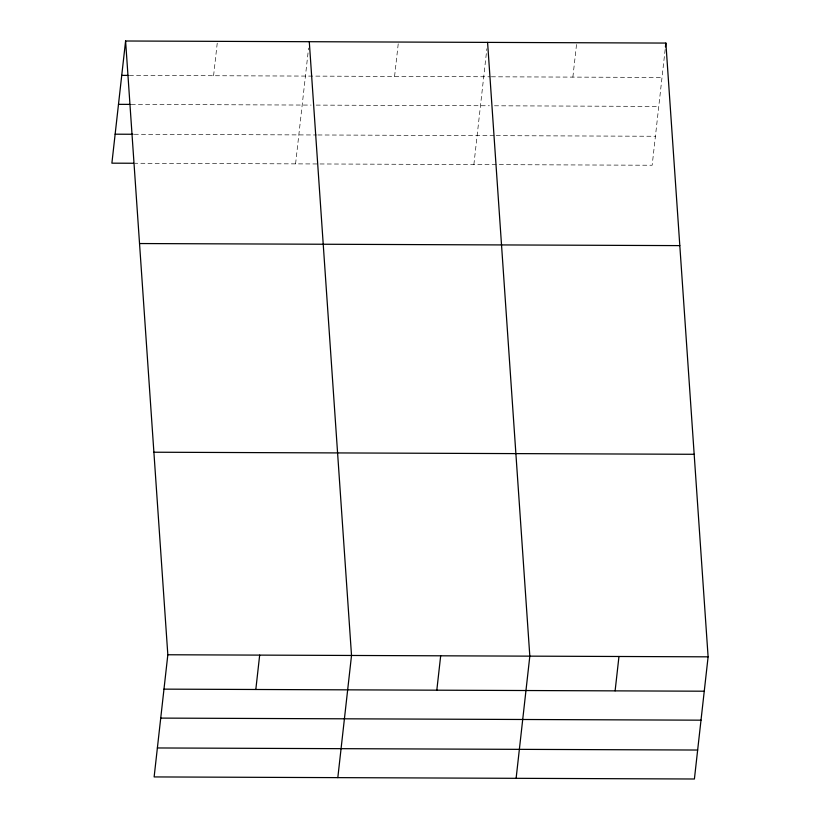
<?xml version="1.0" encoding="UTF-8"?>
<svg xmlns="http://www.w3.org/2000/svg" width="820" height="820" viewBox="0 0 820 820"><rect width="100%" height="100%" fill="white"/><g stroke="black" fill="none" stroke-linecap="round" stroke-linejoin="round"><path stroke-width="0.61" stroke-dasharray="4.1 3.07" d="M213.579 75.727L217.433 41.349M295.579 163.867L308.576 48.072M394.574 76.424L398.428 42.045M473.878 164.553L486.865 48.749M572.872 77.1L576.726 42.732M665.163 49.436L652.166 165.24L134.849 163.252M129.386 75.409L490.093 76.783M491.364 76.793L662.017 77.449M131.241 104.396L311.098 105.083M316.192 105.103L489.386 105.77M494.48 105.79L658.768 106.415M134.275 134.265L316.663 134.972M317.934 134.972L494.952 135.648M496.233 135.659L655.416 136.263"/><path stroke-width="1.23" d="M125.593 41L167.833 654.76L154.129 776.929L694.407 779L708.111 656.83L665.871 43.071L125.593 41L111.889 163.17L133.568 163.252M255.819 689.487L259.673 655.118M337.819 777.637L351.524 655.467L309.284 41.707M436.814 690.184L440.678 655.805M516.118 778.313L529.822 656.154L487.582 42.384M665.44 46.894L665.871 43.071M615.113 690.87L618.967 656.492M121.729 75.379L128.115 75.399M118.48 104.345L129.96 104.386M115.138 134.193L132.994 134.265M139.523 243.54L679.811 245.61M153.893 452.22L694.171 454.29M167.833 654.76L708.111 656.83M163.969 689.138L704.257 691.209M160.72 718.105L701.008 720.175M157.378 747.963L697.656 750.033"/></g></svg>
